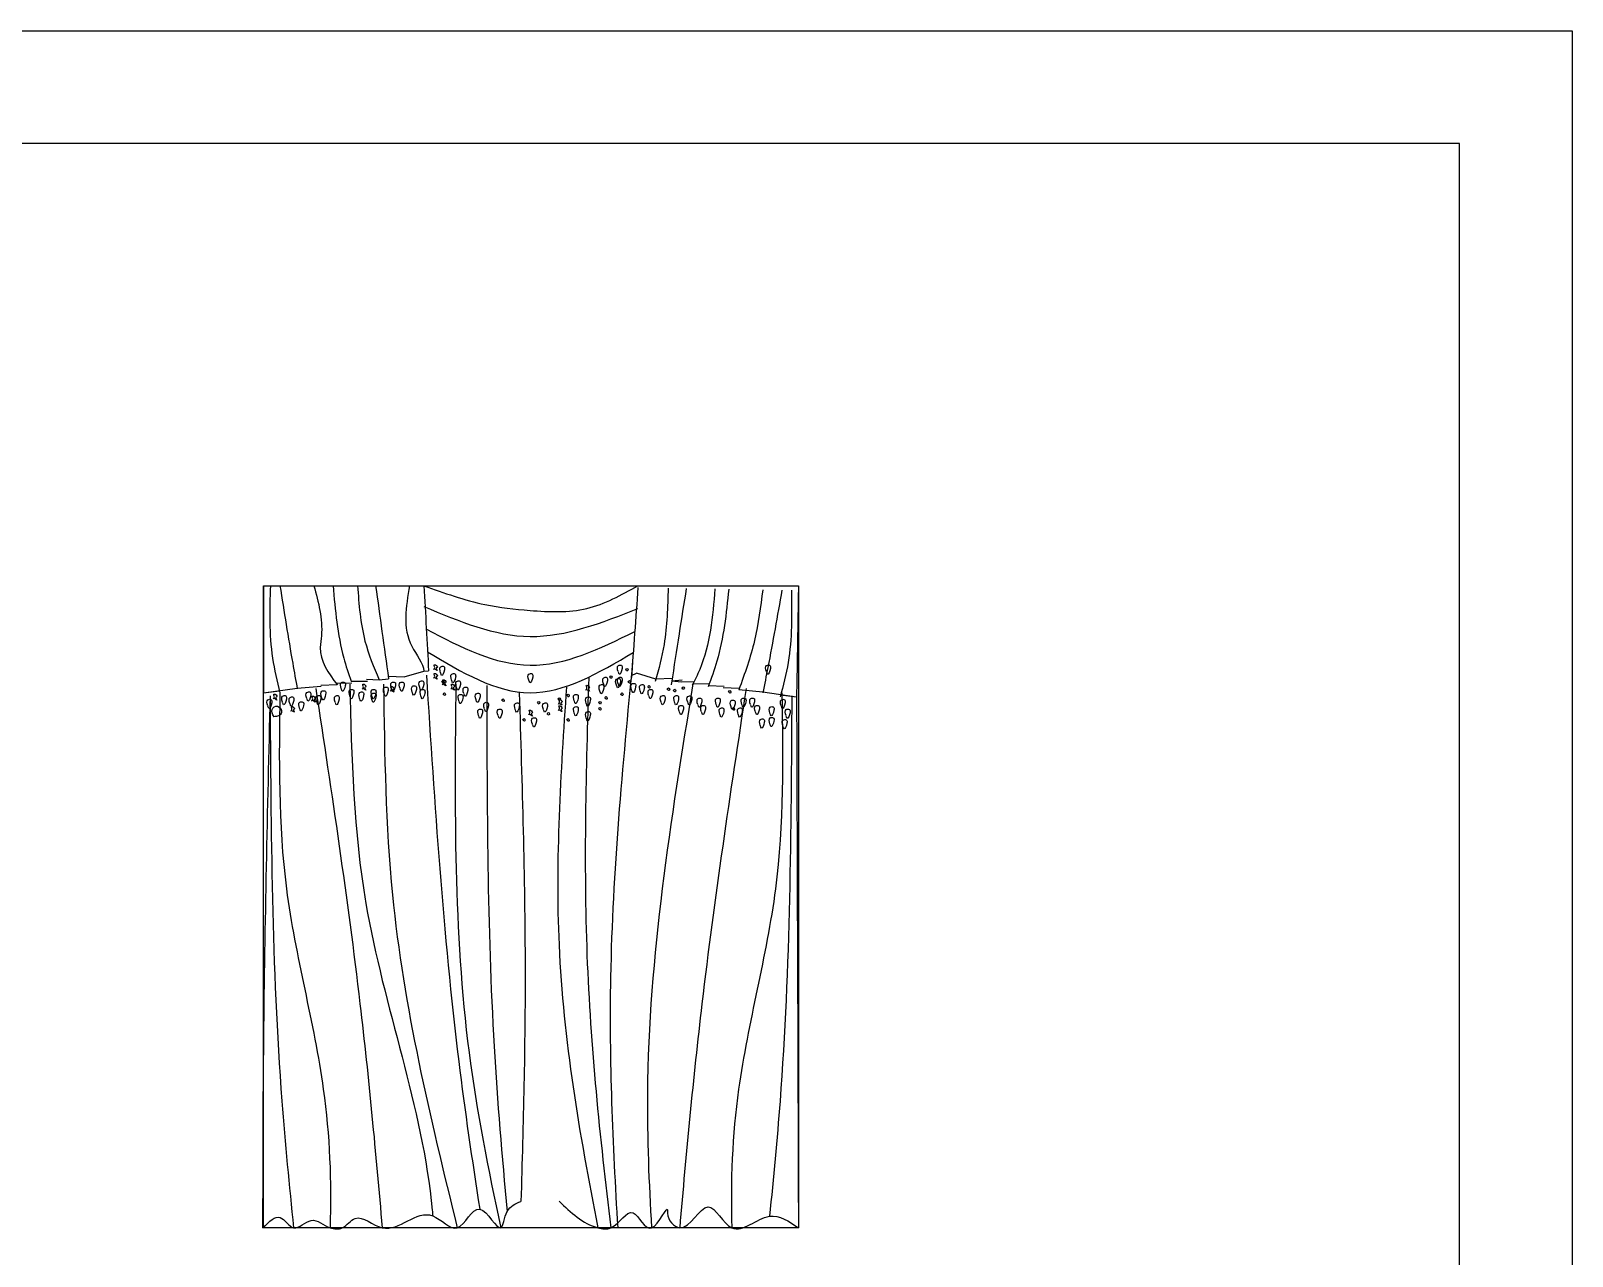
# Model space of a CAD drawing. Header units: inches. Extents: x 9.8 to 52.3, y 14.9 to 39.7.
# Drawn here: x 47.735 to 52.345, y 36.005 to 39.669 of the extents above; entities that cross this region are included whole.
import ezdxf

# ---------------------------------------------------------------- set-up
doc = ezdxf.new("R2010")
doc.units = ezdxf.units.IN
doc.header["$MEASUREMENT"] = 0
doc.layers.add('02', color=2, linetype='Continuous')
doc.layers.add('kadrbm', color=4, linetype='Continuous')

# ---------------------------------------------------------------- blocks, each defined once
blk = doc.blocks.new('kadrbm')
at = {"layer": 'kadrbm', "color": 4}
blk.add_lwpolyline([(0, 0), (0, 24.7972), (21, 24.7972), (21, 0), (0, 0)], close=True, dxfattribs=at)
blk.add_lwpolyline([(20.6631, 0.3257), (20.6631, 24.4603), (0.3369, 24.4603), (0.3369, 0.3257), (20.6631, 0.3257)], dxfattribs=at)

msp = doc.modelspace()

# ---------------------------------------------------------------- linework, layer by layer
at = {"layer": '02'}
for p, q in [((48.4313, 38.0099), (50.0313, 38.0099)), ((48.4313, 36.0899), (48.4313, 38.0099)), ((50.0313, 38.0099), (50.0313, 36.0899)), ((48.6029, 37.7128), (48.6513, 37.7146)), ((48.648, 37.7188), (48.6954, 37.7195)), ((48.6935, 37.7248), (48.7421, 37.7248)), ((48.739, 37.7309), (48.7776, 37.7288)), ((48.7776, 37.7288), (48.8054, 37.7319)), ((48.8043, 37.7396), (48.8525, 37.7372)), ((48.8525, 37.7372), (48.9113, 37.7539)), ((48.9111, 37.7438), (48.9113, 37.7438)), ((48.9113, 37.7539), (48.9252, 37.7557)), ((49.5323, 37.7418), (49.5469, 37.7485)), ((49.6053, 37.7308), (49.5469, 37.7485)), ((49.6536, 37.7324), (49.6053, 37.7308)), ((49.6833, 37.7279), (49.6524, 37.7247)), ((49.6801, 37.7211), (49.6524, 37.7247)), ((49.7187, 37.7226), (49.6801, 37.7211)), ((49.7642, 37.7157), (49.7156, 37.7165)), ((49.8095, 37.7089), (49.7621, 37.7105)), ((48.4313, 37.6899), (48.5321, 37.7033)), ((48.4313, 37.6899), (48.4792, 37.6953)), ((48.5321, 37.7033), (48.6041, 37.7093)), ((49.8545, 37.7021), (49.8061, 37.7048)), ((49.9251, 37.6915), (49.8532, 37.6987)), ((50.0257, 37.6763), (49.9251, 37.6915)), ((50.0257, 37.6763), (49.9779, 37.6825)), ((50.0313, 36.0899), (48.4288, 36.0899))]:
    msp.add_line(p, q, dxfattribs=at)
for points in [[(48.4313, 38.0099), (48.4313, 37.819), (48.4313, 37.6899)], [(48.4519, 38.0099), (48.4583, 37.7937), (48.4805, 37.6899)], [(48.9113, 38.0099), (49.0938, 37.9536), (49.2286, 37.936), (49.3984, 37.9419), (49.5513, 38.0099)], [(50.0105, 37.9966), (50.0005, 37.7806), (49.9765, 37.6772)], [(50.0312, 37.9963), (50.0279, 37.8054), (50.0257, 37.6763)], [(48.9113, 37.9477), (49.2286, 37.8581), (49.5513, 37.9419)], [(48.9401, 37.7592), (48.9432, 37.7678), (48.9417, 37.7733), (48.9456, 37.7733), (48.9503, 37.7647), (48.9479, 37.7639), (48.951, 37.7561), (48.9456, 37.7592), (48.9417, 37.7616)], [(48.9608, 37.7497), (48.9615, 37.7677), (48.9708, 37.7683), (48.9728, 37.7583), (48.9641, 37.7417), (48.9615, 37.749)], [(49.4921, 37.7534), (49.4928, 37.7713), (49.5021, 37.772), (49.5041, 37.762), (49.4955, 37.7454), (49.4928, 37.7527)], [(49.5146, 37.7582), (49.5185, 37.7628), (49.5216, 37.7582), (49.5201, 37.755), (49.5146, 37.7589)], [(49.9356, 37.7534), (49.9362, 37.7713), (49.9455, 37.772), (49.9475, 37.762), (49.9389, 37.7454), (49.9362, 37.7527)], [(48.664, 37.7021), (48.6646, 37.7201), (48.6739, 37.7207), (48.6759, 37.7107), (48.6673, 37.6941), (48.6646, 37.7014)], [(48.7266, 37.701), (48.7298, 37.7096), (48.7282, 37.7151), (48.7321, 37.7151), (48.7368, 37.7065), (48.7344, 37.7057), (48.7376, 37.6979), (48.7321, 37.701), (48.7282, 37.7034)], [(48.8142, 37.7021), (48.8149, 37.7201), (48.8242, 37.7207), (48.8262, 37.7107), (48.8175, 37.6941), (48.8149, 37.7014)], [(48.8399, 37.7021), (48.8405, 37.7201), (48.8498, 37.7207), (48.8518, 37.7107), (48.8432, 37.6941), (48.8405, 37.7014)], [(48.8765, 37.6911), (48.8772, 37.7091), (48.8865, 37.7097), (48.8885, 37.6998), (48.8798, 37.6831), (48.8772, 37.6904)], [(48.8985, 37.7058), (48.8992, 37.7237), (48.9085, 37.7244), (48.9105, 37.7144), (48.9018, 37.6978), (48.8992, 37.7051)], [(48.9401, 37.7334), (48.9432, 37.7419), (48.9417, 37.7474), (48.9456, 37.7474), (48.9503, 37.7388), (48.9479, 37.738), (48.951, 37.7302), (48.9456, 37.7334), (48.9417, 37.7357)], [(48.9649, 37.7215), (48.9688, 37.7262), (48.9719, 37.7215), (48.9704, 37.7184), (48.9649, 37.7223)], [(48.966, 37.714), (48.9691, 37.7226), (48.9675, 37.728), (48.9715, 37.728), (48.9761, 37.7194), (48.9738, 37.7187), (48.9769, 37.7109), (48.9715, 37.714), (48.9675, 37.7163)], [(48.9938, 37.7277), (48.9944, 37.7457), (49.0038, 37.7464), (49.0058, 37.7364), (48.9971, 37.7197), (48.9944, 37.7271)], [(48.9919, 37.701), (48.995, 37.7096), (48.9934, 37.7151), (48.9973, 37.7151), (49.002, 37.7065), (48.9997, 37.7057), (49.0028, 37.6979), (48.9973, 37.701), (48.9934, 37.7034)], [(49.0084, 37.7058), (49.0091, 37.7237), (49.0184, 37.7244), (49.0204, 37.7144), (49.0118, 37.6978), (49.0091, 37.7051)], [(49.2246, 37.7277), (49.2253, 37.7457), (49.2346, 37.7464), (49.2366, 37.7364), (49.228, 37.7197), (49.2253, 37.7271)], [(49.3954, 37.6979), (49.3985, 37.7065), (49.3969, 37.712), (49.4008, 37.712), (49.4055, 37.7034), (49.4032, 37.7026), (49.4063, 37.6948), (49.4008, 37.6979), (49.3969, 37.7003)], [(49.4372, 37.6948), (49.4378, 37.7127), (49.4472, 37.7134), (49.4492, 37.7034), (49.4405, 37.6868), (49.4378, 37.6941)], [(49.4482, 37.7167), (49.4488, 37.7347), (49.4582, 37.7354), (49.4602, 37.7254), (49.4515, 37.7088), (49.4488, 37.7161)], [(49.467, 37.7362), (49.4709, 37.7409), (49.474, 37.7362), (49.4724, 37.7331), (49.467, 37.737)], [(49.4868, 37.7129), (49.4875, 37.7309), (49.4968, 37.7315), (49.4988, 37.7215), (49.4901, 37.7049), (49.4875, 37.7122)], [(49.4921, 37.7167), (49.4928, 37.7347), (49.5021, 37.7354), (49.5041, 37.7254), (49.4955, 37.7088), (49.4928, 37.7161)], [(49.5219, 37.7215), (49.5258, 37.7262), (49.529, 37.7215), (49.5274, 37.7184), (49.5219, 37.7223)], [(49.5325, 37.6984), (49.5331, 37.7164), (49.5424, 37.7171), (49.5444, 37.7071), (49.5358, 37.6905), (49.5331, 37.6978)], [(49.5581, 37.6948), (49.5588, 37.7127), (49.5681, 37.7134), (49.5701, 37.7034), (49.5614, 37.6868), (49.5588, 37.6941)], [(49.5806, 37.7069), (49.5845, 37.7116), (49.5876, 37.7069), (49.586, 37.7038), (49.5806, 37.7077)], [(48.4441, 37.6508), (48.4448, 37.6688), (48.4541, 37.6694), (48.4561, 37.6595), (48.4474, 37.6428), (48.4448, 37.6502)], [(48.4605, 37.6712), (48.4636, 37.6798), (48.462, 37.6852), (48.4659, 37.6852), (48.4706, 37.6766), (48.4683, 37.6759), (48.4714, 37.6681), (48.4659, 37.6712), (48.462, 37.6735)], [(48.4881, 37.6618), (48.4887, 37.6798), (48.4981, 37.6804), (48.5, 37.6705), (48.4914, 37.6538), (48.4887, 37.6611)], [(48.5101, 37.6581), (48.5107, 37.6761), (48.52, 37.6768), (48.522, 37.6668), (48.5134, 37.6502), (48.5107, 37.6575)], [(48.5606, 37.6728), (48.5613, 37.6908), (48.5706, 37.6914), (48.5726, 37.6814), (48.564, 37.6648), (48.5613, 37.6721)], [(48.5753, 37.6652), (48.5784, 37.6738), (48.5769, 37.6793), (48.5808, 37.6793), (48.5855, 37.6707), (48.5831, 37.6699), (48.5862, 37.6621), (48.5808, 37.6652), (48.5769, 37.6676)], [(48.5907, 37.6618), (48.5913, 37.6798), (48.6007, 37.6804), (48.6027, 37.6705), (48.594, 37.6538), (48.5913, 37.6611)], [(48.6053, 37.6765), (48.606, 37.6944), (48.6153, 37.6951), (48.6173, 37.6851), (48.6087, 37.6685), (48.606, 37.6758)], [(48.6456, 37.6618), (48.6463, 37.6798), (48.6556, 37.6804), (48.6576, 37.6705), (48.649, 37.6538), (48.6463, 37.6611)], [(48.6896, 37.6801), (48.6903, 37.6981), (48.6996, 37.6987), (48.7016, 37.6888), (48.6929, 37.6721), (48.6903, 37.6795)], [(48.7189, 37.6728), (48.7196, 37.6908), (48.7289, 37.6914), (48.7309, 37.6814), (48.7223, 37.6648), (48.7196, 37.6721)], [(48.7556, 37.6801), (48.7562, 37.6981), (48.7656, 37.6987), (48.7676, 37.6888), (48.7589, 37.6721), (48.7562, 37.6795)], [(48.7556, 37.6691), (48.7562, 37.6871), (48.7656, 37.6878), (48.7676, 37.6778), (48.7589, 37.6612), (48.7562, 37.6685)], [(48.7922, 37.6874), (48.7929, 37.7054), (48.8022, 37.7061), (48.8042, 37.6961), (48.7955, 37.6795), (48.7929, 37.6868)], [(48.8107, 37.6946), (48.8139, 37.7032), (48.8123, 37.7086), (48.8162, 37.7086), (48.8209, 37.7), (48.8185, 37.6993), (48.8217, 37.6915), (48.8162, 37.6946), (48.8123, 37.6969)], [(48.9022, 37.6801), (48.9028, 37.6981), (48.9121, 37.6987), (48.9141, 37.6888), (48.9055, 37.6721), (48.9028, 37.6795)], [(48.9686, 37.6849), (48.9725, 37.6896), (48.9756, 37.6849), (48.974, 37.6818), (48.9686, 37.6857)], [(49.0158, 37.6655), (49.0164, 37.6834), (49.0257, 37.6841), (49.0277, 37.6741), (49.0191, 37.6575), (49.0164, 37.6648)], [(49.0304, 37.6874), (49.0311, 37.7054), (49.0404, 37.7061), (49.0424, 37.6961), (49.0337, 37.6795), (49.0311, 37.6868)], [(49.0671, 37.6691), (49.0677, 37.6871), (49.077, 37.6878), (49.079, 37.6778), (49.0704, 37.6612), (49.0677, 37.6685)], [(49.1445, 37.6666), (49.1484, 37.6713), (49.1515, 37.6666), (49.1499, 37.6635), (49.1445, 37.6674)], [(49.2508, 37.6593), (49.2547, 37.664), (49.2578, 37.6593), (49.2562, 37.6562), (49.2508, 37.6601)], [(49.3123, 37.6703), (49.3162, 37.6749), (49.3194, 37.6703), (49.3178, 37.6671), (49.3123, 37.671)], [(49.3135, 37.6558), (49.3166, 37.6644), (49.3151, 37.6698), (49.319, 37.6698), (49.3237, 37.6613), (49.3213, 37.6605), (49.3245, 37.6527), (49.319, 37.6558), (49.3151, 37.6581)], [(49.3387, 37.6812), (49.3426, 37.6859), (49.3457, 37.6812), (49.3442, 37.6781), (49.3387, 37.682)], [(49.3606, 37.6655), (49.3613, 37.6834), (49.3706, 37.6841), (49.3726, 37.6741), (49.364, 37.6575), (49.3613, 37.6648)], [(49.3969, 37.6581), (49.3975, 37.6761), (49.4069, 37.6768), (49.4088, 37.6668), (49.4002, 37.6502), (49.3975, 37.6575)], [(49.434, 37.6593), (49.4379, 37.664), (49.441, 37.6593), (49.4394, 37.6562), (49.434, 37.6601)], [(49.4523, 37.6739), (49.4562, 37.6786), (49.4593, 37.6739), (49.4578, 37.6708), (49.4523, 37.6747)], [(49.4999, 37.6849), (49.5038, 37.6896), (49.507, 37.6849), (49.5054, 37.6818), (49.4999, 37.6857)], [(49.5838, 37.6806), (49.5845, 37.6985), (49.5938, 37.6992), (49.5958, 37.6892), (49.5872, 37.6726), (49.5845, 37.6799)], [(49.6204, 37.6618), (49.6211, 37.6798), (49.6304, 37.6804), (49.6324, 37.6705), (49.6237, 37.6538), (49.6211, 37.6611)], [(49.6392, 37.6996), (49.6431, 37.7042), (49.6462, 37.6996), (49.6447, 37.6964), (49.6392, 37.7003)], [(49.6607, 37.6618), (49.6614, 37.6798), (49.6707, 37.6804), (49.6727, 37.6705), (49.664, 37.6538), (49.6614, 37.6611)], [(49.6575, 37.6959), (49.6614, 37.7006), (49.6645, 37.6959), (49.663, 37.6928), (49.6575, 37.6967)], [(49.6832, 37.7032), (49.6871, 37.7079), (49.6902, 37.7032), (49.6886, 37.7001), (49.6832, 37.704)], [(49.7003, 37.6612), (49.7009, 37.6791), (49.7103, 37.6798), (49.7123, 37.6698), (49.7036, 37.6532), (49.7009, 37.6605)], [(49.7303, 37.6545), (49.731, 37.6724), (49.7403, 37.6731), (49.7423, 37.6631), (49.7337, 37.6465), (49.731, 37.6538)], [(49.7853, 37.6545), (49.786, 37.6724), (49.7953, 37.6731), (49.7973, 37.6631), (49.7886, 37.6465), (49.786, 37.6538)], [(49.8224, 37.6922), (49.8263, 37.6969), (49.8294, 37.6922), (49.8279, 37.6891), (49.8224, 37.693)], [(49.8297, 37.6482), (49.8303, 37.6662), (49.8396, 37.6669), (49.8416, 37.6569), (49.833, 37.6403), (49.8303, 37.6476)], [(49.8623, 37.6545), (49.8629, 37.6724), (49.8722, 37.6731), (49.8742, 37.6631), (49.8656, 37.6465), (49.8629, 37.6538)], [(49.8879, 37.6545), (49.8886, 37.6724), (49.8979, 37.6731), (49.8999, 37.6631), (49.8912, 37.6465), (49.8886, 37.6538)], [(49.9795, 37.6508), (49.9802, 37.6688), (49.9895, 37.6694), (49.9915, 37.6595), (49.9829, 37.6428), (49.9802, 37.6502)], [(50.0257, 37.6763), (50.0313, 36.0899)], [(48.4629, 37.6182), (48.4569, 37.6402), (48.4729, 37.6495), (48.4856, 37.6309), (48.4769, 37.6209), (48.4623, 37.6182)], [(48.5131, 37.635), (48.5162, 37.6436), (48.5147, 37.649), (48.5186, 37.649), (48.5232, 37.6404), (48.5209, 37.6397), (48.524, 37.6319), (48.5186, 37.635), (48.5147, 37.6373)], [(48.5394, 37.6435), (48.54, 37.6615), (48.5494, 37.6621), (48.5513, 37.6521), (48.5427, 37.6355), (48.54, 37.6428)], [(49.0744, 37.6215), (49.0751, 37.6395), (49.0844, 37.6401), (49.0864, 37.6302), (49.0777, 37.6135), (49.0751, 37.6209)], [(49.0922, 37.6418), (49.0929, 37.6597), (49.1022, 37.6604), (49.1042, 37.6504), (49.0955, 37.6338), (49.0929, 37.6411)], [(49.133, 37.6215), (49.1337, 37.6395), (49.143, 37.6401), (49.145, 37.6302), (49.1363, 37.6135), (49.1337, 37.6209)], [(49.1843, 37.6398), (49.185, 37.6578), (49.1943, 37.6585), (49.1963, 37.6485), (49.1877, 37.6319), (49.185, 37.6392)], [(49.2247, 37.6235), (49.2279, 37.632), (49.2263, 37.6375), (49.2302, 37.6375), (49.2349, 37.6289), (49.2326, 37.6281), (49.2357, 37.6203), (49.2302, 37.6235), (49.2263, 37.6258)], [(49.2686, 37.6398), (49.2693, 37.6578), (49.2786, 37.6585), (49.2806, 37.6485), (49.2719, 37.6319), (49.2693, 37.6392)], [(49.2801, 37.6263), (49.284, 37.631), (49.2871, 37.6263), (49.2855, 37.6232), (49.2801, 37.6271)], [(49.3135, 37.6364), (49.3166, 37.645), (49.3151, 37.6504), (49.319, 37.6504), (49.3237, 37.6419), (49.3213, 37.6411), (49.3245, 37.6333), (49.319, 37.6364), (49.3151, 37.6387)], [(49.3606, 37.6289), (49.3613, 37.6468), (49.3706, 37.6475), (49.3726, 37.6375), (49.364, 37.6209), (49.3613, 37.6282)], [(49.3969, 37.6142), (49.3975, 37.6322), (49.4069, 37.6328), (49.4088, 37.6228), (49.4002, 37.6062), (49.3975, 37.6135)], [(49.434, 37.641), (49.4379, 37.6456), (49.441, 37.641), (49.4394, 37.6378), (49.434, 37.6417)], [(49.6754, 37.6325), (49.676, 37.6505), (49.6854, 37.6511), (49.6874, 37.6412), (49.6787, 37.6245), (49.676, 37.6318)], [(49.7413, 37.6325), (49.742, 37.6505), (49.7513, 37.6511), (49.7533, 37.6412), (49.7447, 37.6245), (49.742, 37.6318)], [(49.7963, 37.6252), (49.797, 37.6431), (49.8063, 37.6438), (49.8083, 37.6338), (49.7996, 37.6172), (49.797, 37.6245)], [(49.8334, 37.641), (49.8373, 37.6456), (49.8404, 37.641), (49.8389, 37.6378), (49.8334, 37.6417)], [(49.8513, 37.6252), (49.8519, 37.6431), (49.8613, 37.6438), (49.8632, 37.6338), (49.8546, 37.6172), (49.8519, 37.6245)], [(49.9026, 37.6325), (49.9032, 37.6505), (49.9126, 37.6511), (49.9146, 37.6412), (49.9059, 37.6245), (49.9032, 37.6318)], [(49.9461, 37.6289), (49.9468, 37.6468), (49.9561, 37.6475), (49.9581, 37.6375), (49.9494, 37.6209), (49.9468, 37.6282)], [(49.9942, 37.6215), (49.9948, 37.6395), (50.0042, 37.6401), (50.0062, 37.6302), (49.9975, 37.6135), (49.9948, 37.6209)], [(49.2068, 37.608), (49.2107, 37.6127), (49.2138, 37.608), (49.2122, 37.6049), (49.2068, 37.6088)], [(49.2356, 37.5959), (49.2363, 37.6138), (49.2456, 37.6145), (49.2476, 37.6045), (49.239, 37.5879), (49.2363, 37.5952)], [(49.3387, 37.608), (49.3426, 37.6127), (49.3457, 37.608), (49.3442, 37.6049), (49.3387, 37.6088)], [(49.9172, 37.5922), (49.9179, 37.6102), (49.9272, 37.6109), (49.9292, 37.6009), (49.9206, 37.5842), (49.9179, 37.5916)], [(49.9461, 37.5965), (49.9468, 37.6145), (49.9561, 37.6152), (49.9581, 37.6052), (49.9494, 37.5885), (49.9468, 37.5959)], [(49.9849, 37.5901), (49.9856, 37.608), (49.9949, 37.6087), (49.9969, 37.5987), (49.9882, 37.5821), (49.9856, 37.5894)], [(48.4313, 36.0899), (48.4817, 36.1208), (48.5215, 36.0899), (48.5743, 36.112), (48.6304, 36.0899), (48.6669, 36.0899), (48.7055, 36.1177), (48.7864, 36.0899), (48.9375, 36.1257), (49.0111, 36.0899), (49.0782, 36.1458), (49.1412, 36.0899), (49.1602, 36.1388), (49.2012, 36.169)], [(49.3155, 36.1694), (49.4315, 36.0899), (49.4703, 36.0899), (49.5366, 36.1345), (49.5922, 36.0899), (49.64, 36.1425), (49.6398, 36.1338), (49.6762, 36.0899), (49.7609, 36.1521), (49.8321, 36.0899), (49.9447, 36.1244), (50.0313, 36.0899)]]:
    msp.add_spline(points, degree=3, dxfattribs=at)
for points, knots in [([(48.4805, 38.0099), (48.4928, 37.9324), (48.5091, 37.8294), (48.5278, 37.7268), (48.5325, 37.7012)], [0, 0, 0, 0, 293.965944, 391.234409, 391.234409, 391.234409, 391.234409]), ([(48.5823, 38.0099), (48.5957, 37.9604), (48.6121, 37.8995), (48.5943, 37.795), (48.6245, 37.7486), (48.6523, 37.7133)], [0, 0, 0, 0, 188.859764, 232.732085, 388.887385, 388.887385, 388.887385, 388.887385]), ([(48.6395, 38.0099), (48.6459, 37.9368), (48.6544, 37.8395), (48.6853, 37.7476), (48.6935, 37.7248)], [0, 0, 0, 0, 273.11855, 363.65885, 363.65885, 363.65885, 363.65885]), ([(48.7126, 38.0099), (48.7168, 37.9539), (48.7242, 37.8565), (48.7607, 37.7667), (48.7776, 37.7288)], [0, 0, 0, 0, 208.523582, 363.114999, 363.114999, 363.114999, 363.114999]), ([(48.7667, 38.0099), (48.7731, 37.9643), (48.786, 37.8716), (48.7989, 37.779), (48.8054, 37.7319)], [0, 0, 0, 0, 172.566972, 350.844682, 350.844682, 350.844682, 350.844682]), ([(48.8684, 38.0099), (48.8574, 37.947), (48.8412, 37.8552), (48.9093, 37.7794), (48.9113, 37.7539)], [0, 0, 0, 0, 226.658582, 330.664189, 330.664189, 330.664189, 330.664189]), ([(49.6417, 38.0029), (49.6401, 37.9464), (49.6373, 37.8517), (49.6137, 37.7604), (49.6033, 37.7236)], [0, 0, 0, 0, 210.96841, 353.552888, 353.552888, 353.552888, 353.552888]), ([(49.6958, 38.002), (49.6886, 37.9565), (49.6738, 37.8622), (49.6591, 37.7678), (49.6515, 37.7188)], [0, 0, 0, 0, 172.566972, 358.245971, 358.245971, 358.245971, 358.245971]), ([(49.7816, 38.0005), (49.7745, 37.9175), (49.7659, 37.8165), (49.7215, 37.7277), (49.7132, 37.7121)], [0, 0, 0, 0, 306.375359, 372.619955, 372.619955, 372.619955, 372.619955]), ([(49.8229, 37.9998), (49.8153, 37.9269), (49.8049, 37.8267), (49.7707, 37.7327), (49.7609, 37.7072)], [0, 0, 0, 0, 273.11855, 375.003552, 375.003552, 375.003552, 375.003552]), ([(49.9247, 37.9981), (49.9182, 37.9469), (49.9051, 37.8445), (49.8709, 37.7472), (49.8532, 37.6987)], [0, 0, 0, 0, 192.78929, 385.880521, 385.880521, 385.880521, 385.880521]), ([(49.9819, 37.9971), (49.9683, 37.9199), (49.9502, 37.8172), (49.9298, 37.7149), (49.9247, 37.6894)], [0, 0, 0, 0, 293.965944, 391.234409, 391.234409, 391.234409, 391.234409]), ([(48.9184, 37.8796), (49.0216, 37.8259), (49.2283, 37.7207), (49.4371, 37.8211), (49.5417, 37.8728)], [9.496181, 9.496181, 9.496181, 9.496181, 420.268239, 832.122206, 832.122206, 832.122206, 832.122206]), ([(48.9221, 37.8124), (49.0242, 37.7504), (49.2289, 37.6302), (49.4343, 37.7486), (49.5373, 37.8105)], [14.652713, 14.652713, 14.652713, 14.652713, 428.169991, 843.792997, 843.792997, 843.792997, 843.792997]), ([(49.5355, 37.7861), (49.5054, 37.4706), (49.4514, 36.9057), (49.4754, 36.3397), (49.4908, 36.0899)], [0, 0, 0, 0, 1186.713288, 2124.149149, 2124.149149, 2124.149149, 2124.149149]), ([(48.6891, 37.7157), (48.6948, 37.4955), (48.7086, 36.9615), (48.9091, 36.4465), (48.937, 36.1314), (48.9375, 36.1257)], [0, 0, 0, 0, 822.932913, 1995.142369, 2016.434759, 2016.434759, 2016.434759, 2016.434759]), ([(48.7905, 37.7157), (48.7934, 37.505), (48.8009, 36.9552), (48.9295, 36.4198), (49.0111, 36.0899)], [0, 0, 0, 0, 788.342318, 2056.648168, 2056.648168, 2056.648168, 2056.648168]), ([(48.9184, 37.7421), (48.9433, 37.3564), (48.9779, 36.8221), (49.055, 36.2928), (49.0782, 36.1458)], [0, 0, 0, 0, 1448.189227, 2006.226591, 2006.226591, 2006.226591, 2006.226591]), ([(49.0066, 37.7157), (49.003, 37.3466), (48.9976, 36.7989), (49.1034, 36.2639), (49.1412, 36.0899)], [0, 0, 0, 0, 1377.900858, 2044.38037, 2044.38037, 2044.38037, 2044.38037]), ([(49.0992, 37.7113), (49.0997, 37.3511), (49.1005, 36.8259), (49.1447, 36.303), (49.1602, 36.1388)], [0, 0, 0, 0, 1349.74889, 1967.922586, 1967.922586, 1967.922586, 1967.922586]), ([(49.404, 37.7364), (49.3962, 37.4591), (49.3808, 36.9085), (49.4371, 36.3612), (49.4703, 36.0899)], [0, 0, 0, 0, 1039.09565, 2062.675479, 2062.675479, 2062.675479, 2062.675479]), ([(49.7156, 37.7165), (49.6494, 37.3087), (49.5616, 36.7679), (49.584, 36.2237), (49.5922, 36.0899)], [0, 0, 0, 0, 1541.311607, 2043.464769, 2043.464769, 2043.464769, 2043.464769]), ([(48.451, 37.6804), (48.4429, 37.3398), (48.4302, 36.8097), (48.4289, 36.2794), (48.4288, 36.0899)], [0, 0, 0, 0, 1277.779459, 1988.467166, 1988.467166, 1988.467166, 1988.467166]), ([(48.451, 37.6804), (48.4534, 37.2759), (48.4567, 36.7444), (48.5081, 36.216), (48.5215, 36.0899)], [0, 0, 0, 0, 1515.350087, 1991.019407, 1991.019407, 1991.019407, 1991.019407]), ([(48.4805, 37.6899), (48.4777, 37.4935), (48.472, 37.0933), (48.6214, 36.5669), (48.635, 36.2284), (48.6304, 36.0899)], [0, 0, 0, 0, 733.501983, 1495.161367, 2020.144613, 2020.144613, 2020.144613, 2020.144613]), ([(48.5877, 37.7025), (48.6353, 37.3886), (48.7165, 36.8528), (48.7672, 36.3134), (48.7864, 36.0899)], [0, 0, 0, 0, 1190.259305, 2031.502559, 2031.502559, 2031.502559, 2031.502559]), ([(49.1962, 37.6893), (49.2048, 37.4146), (49.2207, 36.9078), (49.2085, 36.4011), (49.2012, 36.169)], [0, 0, 0, 0, 1030.237672, 1900.779542, 1900.779542, 1900.779542, 1900.779542]), ([(49.3373, 37.7069), (49.3204, 37.4493), (49.285, 36.9061), (49.3758, 36.3708), (49.4315, 36.0899)], [0, 0, 0, 0, 964.299244, 2032.919478, 2032.919478, 2032.919478, 2032.919478]), ([(49.8749, 37.7025), (49.8273, 37.3886), (49.7461, 36.8528), (49.6953, 36.3134), (49.6762, 36.0899)], [0, 0, 0, 0, 1190.259305, 2031.502559, 2031.502559, 2031.502559, 2031.502559]), ([(49.982, 37.6899), (49.9848, 37.4935), (49.9906, 37.0933), (49.8412, 36.5669), (49.8276, 36.2284), (49.8321, 36.0899)], [0, 0, 0, 0, 733.501983, 1495.161367, 2020.144613, 2020.144613, 2020.144613, 2020.144613]), ([(50.0115, 37.6804), (50.0091, 37.2759), (50.0059, 36.756), (49.9567, 36.2391), (49.9447, 36.1244)], [0, 0, 0, 0, 1515.350087, 1947.612714, 1947.612714, 1947.612714, 1947.612714])]:
    msp.add_open_spline(points, degree=3, knots=knots, dxfattribs=at)
for points in [[(48.9113, 38.0099), (48.9159, 37.9252), (48.9206, 37.8405), (48.9252, 37.7557)], [(49.5512, 38.0044), (49.5447, 37.9132), (49.5381, 37.822), (49.5315, 37.7308)], [(49.6513, 37.7175), (49.651, 37.7161), (49.6508, 37.7147), (49.6506, 37.7133)]]:
    msp.add_open_spline(points, degree=3, dxfattribs=at)

# ---------------------------------------------------------------- block references
at = {"layer": 'kadrbm'}
msp.add_blockref('kadrbm', (31.3455, 14.8721), dxfattribs=at)

doc.saveas('drawing.dxf')
